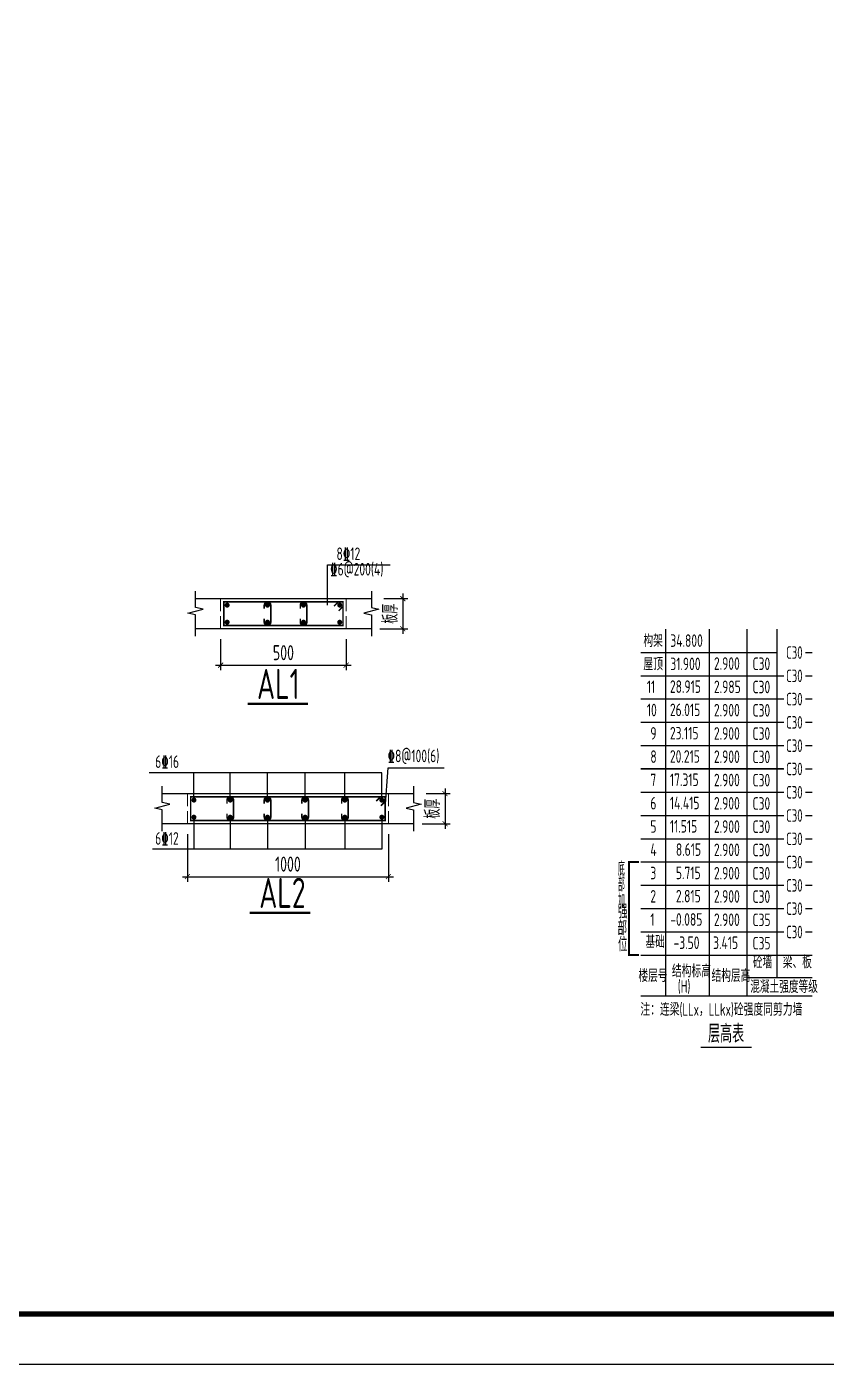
# Model space of a CAD drawing. Extents: x -668857 to 143095, y -247466 to 228182.
# Drawn here: x -173417 to -157506, y -109383 to -82760 of the extents above; entities that cross this region are included whole.
import ezdxf
from ezdxf.enums import TextEntityAlignment as Align

# ---------------------------------------------------------------- set-up
doc = ezdxf.new("R2010")
doc.units = 0
doc.header["$LTSCALE"] = 1000
doc.linetypes.add('DASH', pattern=[0.35, 0.25, -0.1])
doc.layers.get('0').update_dxf_attribs({"linetype": 'CONTINUOUS'})
doc.layers.get('DEFPOINTS').update_dxf_attribs({"linetype": 'CONTINUOUS'})
for name, color, linetype in [('-TK', 7, 'CONTINUOUS'), ('AXIS', 3, 'CONTINUOUS'), ('BEAM_DE', 7, 'CONTINUOUS'), ('NUM', 7, 'CONTINUOUS'), ('REIN', 6, 'CONTINUOUS'), ('S-0-TEXT', 7, 'CONTINUOUS'), ('S-B表格', 2, 'CONTINUOUS'), ('TEXT', 2, 'CONTINUOUS'), ('THIN', 7, 'CONTINUOUS'), ('大样详图_文字', 60, 'CONTINUOUS')]:
    doc.layers.add(name, color=color, linetype=linetype)
for name, color, linetype, lineweight in [('7549', 9, 'CONTINUOUS', 18), ('S-REIN', 12, 'CONTINUOUS', 50), ('S-Thin-D', 7, 'DASH', 18)]:
    doc.layers.add(name, color=color, linetype=linetype, lineweight=lineweight)
doc.styles.add('TSSD_DIMENSION', font='Tssdeng.shx', dxfattribs={"width": 0.7, "bigfont": 'tssdchn.shx'})
doc.styles.add('TSSD_Norm', font='Tssdeng.shx', dxfattribs={"bigfont": 'tssdchn.shx'})
doc.styles.add('TSSD_REIN', font='tssdeng.shx', dxfattribs={"width": 0.7, "height": 300, "bigfont": 'tssdchn.shx'})
doc.dimstyles.new('TSSD_25_100', dxfattribs={"dimtxt": 300, "dimasz": 100, "dimexe": 100, "dimexo": 250, "dimgap": 100, "dimtad": 1, "dimdec": 0, "dimlfac": 0.25, "dimzin": 0, "dimdsep": 46, "dimtxsty": 'TSSD_DIMENSION', "dimblk": 'ARCHTICK', "dimcen": 0, "dimdle": 100, "dimclrt": 7, "dimadec": 0, "dimazin": 0, "dimtfac": 1, "dimtdec": 0, "dimtix": 1, "dimtmove": 2, "dimatfit": 3, "dimldrblk": 'ARCHTICK', "dimfxl": 0, "dimtolj": 1, "dimtzin": 0, "dimarcsym": 0})

# ---------------------------------------------------------------- blocks, each defined once
blk = doc.blocks.new('B20200424131938')
at = {"layer": '7549', "const_width": 40}
blk.add_lwpolyline([(417, 3688), (217, 3688), (217, 1834), (417, 1834)], dxfattribs=at)
at = {"layer": 'S-0-TEXT'}
blk.add_lwpolyline([(1641, 0, 27, 27, 0), (2658, 0, 0, 0, 0)], format="xyseb", dxfattribs=at)
at = {"layer": 'S-B表格'}
for p, q in [((952, 1021), (952, 8323)), ((1817, 1021), (1817, 8323)), ((2567, 1021), (2567, 8323)), ((3167, 1385), (3167, 8323)), ((452, 7859), (3167, 7859)), ((3731, 7859), (3862, 7859)), ((3731, 7859), (3862, 7859)), ((3731, 7859), (3862, 7859)), ((3731, 7859), (3862, 7859)), ((3731, 7859), (3862, 7859)), ((3731, 7859), (3862, 7859)), ((452, 7396), (3167, 7396)), ((452, 7396), (3167, 7396)), ((452, 7396), (3167, 7396)), ((452, 7396), (3167, 7396)), ((3167, 7396), (3298, 7396)), ((3167, 7396), (3298, 7396)), ((3167, 7396), (3298, 7396)), ((3167, 7396), (3298, 7396)), ((3167, 7396), (3298, 7396)), ((3167, 7396), (3298, 7396)), ((3731, 7396), (3862, 7396)), ((3731, 7396), (3862, 7396)), ((3731, 7396), (3862, 7396)), ((3731, 7396), (3862, 7396)), ((3731, 7396), (3862, 7396)), ((3731, 7396), (3862, 7396)), ((452, 6932), (3167, 6932)), ((452, 6932), (3167, 6932)), ((3167, 6932), (3298, 6932)), ((3167, 6932), (3298, 6932)), ((3167, 6932), (3298, 6932)), ((3731, 6932), (3862, 6932)), ((3731, 6932), (3862, 6932)), ((3731, 6932), (3862, 6932)), ((452, 6469), (3167, 6469)), ((452, 6469), (3167, 6469)), ((3167, 6469), (3298, 6469)), ((3167, 6469), (3298, 6469)), ((3167, 6469), (3298, 6469)), ((3731, 6469), (3862, 6469)), ((3731, 6469), (3862, 6469)), ((3731, 6469), (3862, 6469)), ((452, 6005), (3167, 6005)), ((452, 6005), (3167, 6005)), ((3167, 6005), (3298, 6005)), ((3167, 6005), (3298, 6005)), ((3167, 6005), (3298, 6005)), ((3731, 6005), (3862, 6005)), ((3731, 6005), (3862, 6005)), ((3731, 6005), (3862, 6005)), ((452, 5542), (3167, 5542)), ((452, 5542), (3167, 5542)), ((3167, 5542), (3298, 5542)), ((3167, 5542), (3298, 5542)), ((3167, 5542), (3298, 5542)), ((3731, 5542), (3862, 5542)), ((3731, 5542), (3862, 5542)), ((3731, 5542), (3862, 5542)), ((452, 5078), (3167, 5078)), ((452, 5078), (3167, 5078)), ((3167, 5078), (3298, 5078)), ((3167, 5078), (3298, 5078)), ((3167, 5078), (3298, 5078)), ((3731, 5078), (3862, 5078)), ((3731, 5078), (3862, 5078)), ((3731, 5078), (3862, 5078)), ((452, 4615), (3167, 4615)), ((3167, 4615), (3298, 4615)), ((3731, 4615), (3862, 4615)), ((452, 4151), (3167, 4151)), ((3167, 4151), (3298, 4151)), ((3731, 4151), (3862, 4151)), ((452, 3688), (3167, 3688)), ((3167, 3688), (3298, 3688)), ((3731, 3688), (3862, 3688)), ((452, 3224), (3167, 3224)), ((3167, 3224), (3298, 3224)), ((3731, 3224), (3862, 3224)), ((452, 2761), (3167, 2761)), ((3167, 2761), (3298, 2761)), ((3731, 2761), (3862, 2761)), ((452, 2297), (3167, 2297)), ((3167, 2297), (3298, 2297)), ((3731, 2297), (3862, 2297)), ((452, 1834), (3167, 1834)), ((452, 1834), (3862, 1834)), ((452, 1834), (2854, 1834)), ((452, 1834), (2854, 1834)), ((2567, 1385), (3862, 1385)), ((452, 1021), (3862, 1021))]:
    blk.add_line(p, q, dxfattribs=at)
at = {"style": 'TSSD_REIN'}
for s, width, p, p2 in [('底', 0.535575, (-3, 3408), (134, 3408)), ('部', 0.530918, (-3, 3100), (134, 3100)), ('加', 0.526341, (-3, 2774), (134, 2774))]:
    blk.add_text(s, height=285, dxfattribs=dict(at, width=width)).set_placement(p, p2, align=Align.FIT)
for s, height, width, p in [('强', 285, 0.535575, (-3, 2477)), ('部', 285, 0.535575, (-13, 2146)), ('位', 285, 0.535575, (-3, 1820)), ('砼墙', 250, 0.7, (2681, 1495)), ('梁、板', 250, 0.7, (3279, 1495))]:
    blk.add_text(s, height=height, dxfattribs=dict(at, width=width)).set_placement(p, align=Align.BOTTOM_LEFT)
for s, width, p in [('结构标高', 0.65, (1070, 1392)), ('楼层号', 0.7, (405, 1299)), ('(H)', 0.65, (1188, 1086)), ('结构层高', 0.7, (1860, 1299)), ('混凝土强度等级', 0.7, (2629, 1080))]:
    blk.add_text(s, height=250, dxfattribs=dict(at, width=width)).set_placement(p)
at = {"layer": 'S-0-TEXT', "style": 'TSSD_REIN', "width": 0.7}
blk.add_text('层高表', height=360, dxfattribs=at).set_placement((1790, 90))
at = {"layer": 'S-B表格', "style": 'TSSD_REIN'}
for s, width, p in [('构架', 0.65, (503, 7966)), ('34.800', 0.7, (1039, 7969)), ('屋顶', 0.65, (503, 7502)), ('31.900', 0.7, (1039, 7505)), ('2.900', 0.7, (1907, 7512)), ('C30', 0.7, (2675, 7508)), ('C30', 0.65, (3345, 7731)), ('C30', 0.65, (3345, 7731)), ('C30', 0.65, (3345, 7268)), ('C30', 0.65, (3345, 7268)), ('11', 0.7, (572, 7050)), ('28.915', 0.7, (1031, 7053)), ('2.985', 0.7, (1907, 7048)), ('C30', 0.7, (2675, 7045)), ('C30', 0.65, (3345, 6804)), ('10', 0.7, (572, 6587)), ('26.015', 0.7, (1031, 6590)), ('2.900', 0.7, (1907, 6585)), ('C30', 0.7, (2675, 6581)), ('C30', 0.65, (3345, 6341)), ('9', 0.7, (642, 6123)), ('23.115', 0.7, (1031, 6126)), ('2.900', 0.7, (1907, 6121)), ('C30', 0.7, (2675, 6118)), ('C30', 0.65, (3345, 5877)), ('8', 0.7, (642, 5660)), ('20.215', 0.7, (1031, 5663)), ('2.900', 0.7, (1907, 5658)), ('C30', 0.7, (2675, 5654)), ('C30', 0.65, (3345, 5414)), ('7', 0.7, (642, 5196)), ('17.315', 0.7, (1031, 5199)), ('2.900', 0.7, (1907, 5194)), ('C30', 0.7, (2675, 5191)), ('C30', 0.65, (3345, 4950)), ('6', 0.7, (642, 4733)), ('14.415', 0.7, (1031, 4736)), ('2.900', 0.7, (1907, 4731)), ('C30', 0.7, (2675, 4727)), ('C30', 0.65, (3345, 4487)), ('5', 0.7, (642, 4269)), ('11.515', 0.7, (1031, 4272)), ('2.900', 0.7, (1907, 4267)), ('C30', 0.7, (2675, 4264)), ('C30', 0.65, (3345, 4023)), ('4', 0.7, (642, 3806)), ('8.615', 0.7, (1150, 3809)), ('2.900', 0.7, (1907, 3804)), ('C30', 0.7, (2675, 3800)), ('C30', 0.65, (3345, 3560)), ('3', 0.7, (642, 3342)), ('5.715', 0.7, (1150, 3345)), ('2.900', 0.7, (1907, 3340)), ('C30', 0.7, (2675, 3337)), ('C30', 0.65, (3345, 3096)), ('2', 0.7, (642, 2879)), ('2.815', 0.7, (1150, 2882)), ('2.900', 0.7, (1907, 2877)), ('C30', 0.7, (2675, 2873)), ('1', 0.7, (642, 2415)), ('-0.085', 0.7, (1038, 2418)), ('2.900', 0.7, (1907, 2413)), ('C30', 0.65, (3345, 2633)), ('C35', 0.7, (2675, 2410)), ('C30', 0.65, (3345, 2169)), ('基础', 0.7, (545, 1974)), ('-3.50', 0.7, (1103, 1955)), ('3.415', 0.7, (1891, 1955)), ('C35', 0.7, (2675, 1946))]:
    blk.add_text(s, height=250, dxfattribs=dict(at, width=width)).set_placement(p)
at = {"layer": 'TEXT', "style": 'TSSD_REIN', "width": 0.65}
blk.add_text('注：连梁(LLx，LLkx)砼强度同剪力墙', height=250, dxfattribs=at).set_placement((443, 627))
blk = doc.blocks.new('_ArchTick')
at = {"color": 0, "linetype": 'ByBlock', "const_width": 0.15}
blk.add_lwpolyline([(-0.5, -0.5), (0.5, 0.5)], dxfattribs=at)
blk = doc.blocks.new('*D579')
at = {"layer": 'AXIS', "color": 0, "lineweight": -2}
for p, q in [((-166309, -94143), (-165833, -94143)), ((-165933, -94043), (-165933, -94843)), ((-166390, -94743), (-165833, -94743))]:
    blk.add_line(p, q, dxfattribs=at)
at = {"layer": 'DEFPOINTS', "color": 0}
for p in [(-166559, -94143), (-166640, -94743), (-165933, -94743)]:
    blk.add_point(p, dxfattribs=at)
at = {"layer": 'AXIS', "color": 0, "lineweight": -2, "xscale": 100, "yscale": 100, "zscale": 100}
for p, rotation in [((-165933, -94143), 90), ((-165933, -94743), 270)]:
    blk.add_blockref('_ArchTick', p, dxfattribs=dict(at, rotation=rotation))
at = {"layer": 'AXIS', "color": 7, "insert": (-166183, -94443), "char_height": 300, "attachment_point": 5, "rotation": 90, "style": 'TSSD_DIMENSION'}
blk.add_mtext('\\A1;板厚', dxfattribs=at)
blk = doc.blocks.new('*D580')
at = {"layer": 'AXIS', "color": 0, "lineweight": -2}
for p, q in [((-169559, -94953), (-169559, -95569)), ((-167059, -94953), (-167059, -95569)), ((-169659, -95469), (-166959, -95469))]:
    blk.add_line(p, q, dxfattribs=at)
at = {"layer": 'DEFPOINTS', "color": 0}
for p in [(-169559, -94703), (-167059, -94703), (-167059, -95469)]:
    blk.add_point(p, dxfattribs=at)
at = {"layer": 'AXIS', "color": 0, "lineweight": -2, "xscale": 100, "yscale": 100, "zscale": 100, "rotation": 180}
blk.add_blockref('_ArchTick', (-169559, -95469), dxfattribs=at)
at = {"layer": 'AXIS', "color": 0, "lineweight": -2, "xscale": 100, "yscale": 100, "zscale": 100}
blk.add_blockref('_ArchTick', (-167059, -95469), dxfattribs=at)
at = {"layer": 'AXIS', "color": 7, "insert": (-168309, -95219), "char_height": 300, "attachment_point": 5, "style": 'TSSD_DIMENSION'}
blk.add_mtext('\\A1;500', dxfattribs=at)
blk = doc.blocks.new('*D581')
at = {"layer": 'AXIS', "color": 0, "lineweight": -2}
for p, q in [((-165093, -97924), (-165093, -98724)), ((-165469, -98024), (-164993, -98024)), ((-165550, -98624), (-164993, -98624))]:
    blk.add_line(p, q, dxfattribs=at)
at = {"layer": 'DEFPOINTS', "color": 0}
for p in [(-165719, -98024), (-165800, -98624), (-165093, -98624)]:
    blk.add_point(p, dxfattribs=at)
at = {"layer": 'AXIS', "color": 0, "lineweight": -2, "xscale": 100, "yscale": 100, "zscale": 100}
for p, rotation in [((-165093, -98024), 90), ((-165093, -98624), 270)]:
    blk.add_blockref('_ArchTick', p, dxfattribs=dict(at, rotation=rotation))
at = {"layer": 'AXIS', "color": 7, "insert": (-165343, -98324), "char_height": 300, "attachment_point": 5, "rotation": 90, "style": 'TSSD_DIMENSION'}
blk.add_mtext('\\A1;板厚', dxfattribs=at)
blk = doc.blocks.new('*D582')
at = {"layer": 'AXIS', "color": 0, "lineweight": -2}
for p, q in [((-170219, -98834), (-170219, -99778)), ((-166219, -98834), (-166219, -99778)), ((-170319, -99678), (-166119, -99678))]:
    blk.add_line(p, q, dxfattribs=at)
at = {"layer": 'DEFPOINTS', "color": 0}
for p in [(-170219, -98584), (-166219, -98584), (-166219, -99678)]:
    blk.add_point(p, dxfattribs=at)
at = {"layer": 'AXIS', "color": 0, "lineweight": -2, "xscale": 100, "yscale": 100, "zscale": 100, "rotation": 180}
blk.add_blockref('_ArchTick', (-170219, -99678), dxfattribs=at)
at = {"layer": 'AXIS', "color": 0, "lineweight": -2, "xscale": 100, "yscale": 100, "zscale": 100}
blk.add_blockref('_ArchTick', (-166219, -99678), dxfattribs=at)
at = {"layer": 'AXIS', "color": 7, "insert": (-168219, -99428), "char_height": 300, "attachment_point": 5, "style": 'TSSD_DIMENSION'}
blk.add_mtext('\\A1;1000', dxfattribs=at)
blk = doc.blocks.new('A1')
blk.add_lwpolyline([(0, 59400), (0, 0), (84100, 0), (84100, 59400)], close=True)
at = {"const_width": 100}
blk.add_lwpolyline([(2500, 58400), (2500, 1000), (83100, 1000), (83100, 58400)], close=True, dxfattribs=at)

msp = doc.modelspace()

# ---------------------------------------------------------------- linework, layer by layer
at = {"layer": 'BEAM_DE'}
for p, q in [((-170058.61, -94142.92), (-166558.61, -94142.92)), ((-169558.61, -94742.92), (-170058.61, -94742.92)), ((-167058.61, -94742.92), (-169558.61, -94742.92)), ((-166558.61, -94742.92), (-167058.61, -94742.92)), ((-170719.1, -98023.67), (-165719.1, -98023.67)), ((-170219.1, -98623.67), (-170719.1, -98623.67)), ((-166219.1, -98623.67), (-170219.1, -98623.67)), ((-165719.1, -98623.67), (-166219.1, -98623.67))]:
    msp.add_line(p, q, dxfattribs=at)
at = {"layer": 'REIN', "const_width": 30}
for points in [[(-168690.61, -94542.92), (-168690.61, -94612.92, 1), (-168560.61, -94612.92), (-168560.61, -94272.92, 1), (-168690.61, -94272.92), (-168690.61, -94342.92)], [(-167973.61, -94542.92), (-167973.61, -94612.92, 1), (-167843.61, -94612.92), (-167843.61, -94272.92, 1), (-167973.61, -94272.92), (-167973.61, -94342.92)], [(-169431.1, -98423.67), (-169431.1, -98493.67, 1), (-169301.1, -98493.67), (-169301.1, -98153.67, 1), (-169431.1, -98153.67), (-169431.1, -98223.67)], [(-168690.6, -98423.67), (-168690.6, -98493.67, 1), (-168560.6, -98493.67), (-168560.6, -98153.67, 1), (-168690.6, -98153.67), (-168690.6, -98223.67)], [(-167941.1, -98423.67), (-167941.1, -98493.67, 1), (-167811.1, -98493.67), (-167811.1, -98153.67, 1), (-167941.1, -98153.67), (-167941.1, -98223.67)], [(-167150.93, -98423.67), (-167150.93, -98493.67, 1), (-167020.93, -98493.67), (-167020.93, -98153.67, 1), (-167150.93, -98153.67), (-167150.93, -98223.67)]]:
    msp.add_lwpolyline(points, format="xyb", dxfattribs=at)
at = {"layer": 'S-B表格', "color": 6, "linetype": 'ByBlock', "ltscale": 0.5, "const_width": 30}
msp.add_lwpolyline([(-161196.56, -97531.12), (-158350.18, -97531.12)], dxfattribs=at)
at = {"layer": 'S-REIN', "const_width": 30}
for points in [[(-167123.61, -94207.92), (-167123.61, -94677.92), (-169493.61, -94677.92), (-169493.61, -94207.92), (-167123.61, -94207.92)], [(-167300.39, -94292.77), (-167215.53, -94207.92)], [(-167123.61, -94299.84), (-167208.46, -94384.7)], [(-166284.1, -98088.67), (-166284.1, -98558.67), (-170154.1, -98558.67), (-170154.1, -98088.67), (-166284.1, -98088.67)], [(-166460.88, -98173.52), (-166376.03, -98088.67)], [(-166284.1, -98180.59), (-166368.96, -98265.44)]]:
    msp.add_lwpolyline(points, dxfattribs=at)
at = {"layer": 'S-REIN', "const_width": 50}
for points in [[(-169453.61, -94272.92, 1), (-169403.61, -94272.92, 1)], [(-168650.61, -94272.92, 1), (-168600.61, -94272.92, 1)], [(-167933.61, -94272.92, 1), (-167883.61, -94272.92, 1)], [(-167213.61, -94272.92, 1), (-167163.61, -94272.92, 1)], [(-169453.61, -94612.92, 1), (-169403.61, -94612.92, 1)], [(-168650.61, -94612.92, 1), (-168600.61, -94612.92, 1)], [(-167933.61, -94612.92, 1), (-167883.61, -94612.92, 1)], [(-167213.61, -94612.92, 1), (-167163.61, -94612.92, 1)], [(-170114.1, -98153.67, 1), (-170064.1, -98153.67, 1)], [(-169391.1, -98153.67, 1), (-169341.1, -98153.67, 1)], [(-168650.6, -98153.67, 1), (-168600.6, -98153.67, 1)], [(-167901.1, -98153.67, 1), (-167851.1, -98153.67, 1)], [(-167110.93, -98153.67, 1), (-167060.93, -98153.67, 1)], [(-166374.1, -98153.67, 1), (-166324.1, -98153.67, 1)], [(-170114.1, -98493.67, 1), (-170064.1, -98493.67, 1)], [(-169391.1, -98493.67, 1), (-169341.1, -98493.67, 1)], [(-168650.6, -98493.67, 1), (-168600.6, -98493.67, 1)], [(-167901.1, -98493.67, 1), (-167851.1, -98493.67, 1)], [(-167110.93, -98493.67, 1), (-167060.93, -98493.67, 1)], [(-166374.1, -98493.67, 1), (-166324.1, -98493.67, 1)]]:
    msp.add_lwpolyline(points, format="xyb", close=True, dxfattribs=at)
at = {"layer": 'S-Thin-D'}
for p, q in [((-169558.61, -94742.92), (-169558.61, -94142.92)), ((-167058.61, -94742.92), (-167058.61, -94142.92)), ((-170219.1, -98623.67), (-170219.1, -98023.67)), ((-166219.1, -98623.67), (-166219.1, -98023.67))]:
    msp.add_line(p, q, dxfattribs=at)
at = {"layer": 'TEXT', "const_width": 50}
for points in [[(-169022.45, -96237.42), (-167817.05, -96237.42)], [(-168978.37, -100396.38), (-167772.97, -100396.38)]]:
    msp.add_lwpolyline(points, dxfattribs=at)
at = {"layer": 'THIN'}
for points in [[(-170058.61, -94892.92), (-170058.61, -94467.92), (-170208.61, -94430.42), (-169908.61, -94355.42), (-170058.61, -94317.92), (-170058.61, -93992.92)], [(-166558.61, -93992.92), (-166558.61, -94317.92), (-166408.61, -94355.42), (-166708.61, -94430.42), (-166558.61, -94467.92), (-166558.61, -94892.92)], [(-170719.1, -98773.67), (-170719.1, -98348.67), (-170869.1, -98311.17), (-170569.1, -98236.17), (-170719.1, -98198.67), (-170719.1, -97873.67)], [(-165719.1, -97873.67), (-165719.1, -98198.67), (-165569.1, -98236.17), (-165869.1, -98311.17), (-165719.1, -98348.67), (-165719.1, -98773.67)]]:
    msp.add_lwpolyline(points, dxfattribs=at)
at = {"layer": '大样详图_文字'}
for p, q in [((-167431.4, -93472.92), (-166185.4, -93472.92)), ((-167431.4, -94272.92), (-167431.4, -93472.92)), ((-166349.1, -97608.45), (-170979.99, -97608.45)), ((-170089.1, -98153.67), (-170089.1, -97608.45)), ((-169366.1, -98153.67), (-169366.1, -97608.45)), ((-168625.6, -98153.67), (-168625.6, -97608.45)), ((-167876.1, -98153.67), (-167876.1, -97608.45)), ((-167085.93, -98153.67), (-167085.93, -97608.45)), ((-166349.1, -98153.67), (-166349.1, -97608.45)), ((-166284.1, -98323.67), (-166225.99, -97510.45)), ((-166225.99, -97510.45), (-165110.49, -97510.45)), ((-170089.1, -98493.67), (-170089.1, -99129.45)), ((-169366.1, -98493.67), (-169366.1, -99129.45)), ((-168625.6, -98493.67), (-168625.6, -99129.45)), ((-167876.1, -98493.67), (-167876.1, -99129.45)), ((-167085.93, -98493.67), (-167085.93, -99129.45)), ((-166349.1, -98493.67), (-166349.1, -99129.45)), ((-166349.1, -99129.45), (-170912.99, -99129.45))]:
    msp.add_line(p, q, dxfattribs=at)

# ---------------------------------------------------------------- block references
at = {"layer": '-TK'}
msp.add_blockref('A1', (-229464.73, -109382.95), dxfattribs=at)
at = {"layer": 'S-B表格'}
msp.add_blockref('B20200424131938', (-161648.2, -103072.72), dxfattribs=at)

# ---------------------------------------------------------------- texts
at = {"layer": 'NUM', "style": 'TSSD_Norm', "width": 0.7}
for s, p in [('AL1', (-168834.42, -96141.59)), ('AL2', (-168790.33, -100300.55))]:
    msp.add_text(s, height=600, dxfattribs=at).set_placement(p)
at = {"layer": '大样详图_文字', "style": 'TSSD_REIN', "width": 0.7}
for s, p in [('8\x8412', (-167253.02, -93449.66)), ('%%1326@200(4)', (-167380.26, -93758.44)), ('%%1328@100(6)', (-166236.77, -97474.96)), ('6%%13216', (-170861.04, -97588.58))]:
    msp.add_text(s, height=250, dxfattribs=at).set_placement(p, align=Align.BOTTOM_LEFT)
at = {"layer": '大样详图_文字', "color": 1, "style": 'TSSD_REIN', "width": 0.7}
msp.add_text('6%%13212', height=250, dxfattribs=at).set_placement((-170861.04, -99116.08), align=Align.BOTTOM_LEFT)

# ---------------------------------------------------------------- dimensions: what is measured, and where the dimension line sits
at = {"layer": 'AXIS'}
for base, p1, p2, picture, middle in [((-165932.57, -94742.92), (-166558.61, -94142.92), (-166639.79, -94742.92), '*D579', (-166182.57, -94442.92)), ((-165093.06, -98623.67), (-165719.1, -98023.67), (-165800.28, -98623.67), '*D581', (-165343.06, -98323.67))]:
    dim = msp.add_linear_dim(base=base, p1=p1, p2=p2, angle=90, text='板厚', dimstyle='TSSD_25_100', dxfattribs=at)
    dim.commit()
    dim.dimension.update_dxf_attribs({"geometry": picture, "text_midpoint": middle})
dim = msp.add_linear_dim(base=(-167058.61, -95468.68), p1=(-169558.61, -94703.18), p2=(-167058.61, -94703.18), text='500', dimstyle='TSSD_25_100', dxfattribs=at)
dim.commit()
dim.dimension.update_dxf_attribs({"geometry": '*D580', "text_midpoint": (-168308.61, -95218.68)})
dim = msp.add_linear_dim(base=(-166219.1, -99677.93), p1=(-170219.1, -98583.93), p2=(-166219.1, -98583.93), dimstyle='TSSD_25_100', dxfattribs=at)
dim.commit()
dim.dimension.update_dxf_attribs({"geometry": '*D582', "text_midpoint": (-168219.1, -99427.93)})

doc.saveas('drawing.dxf')
